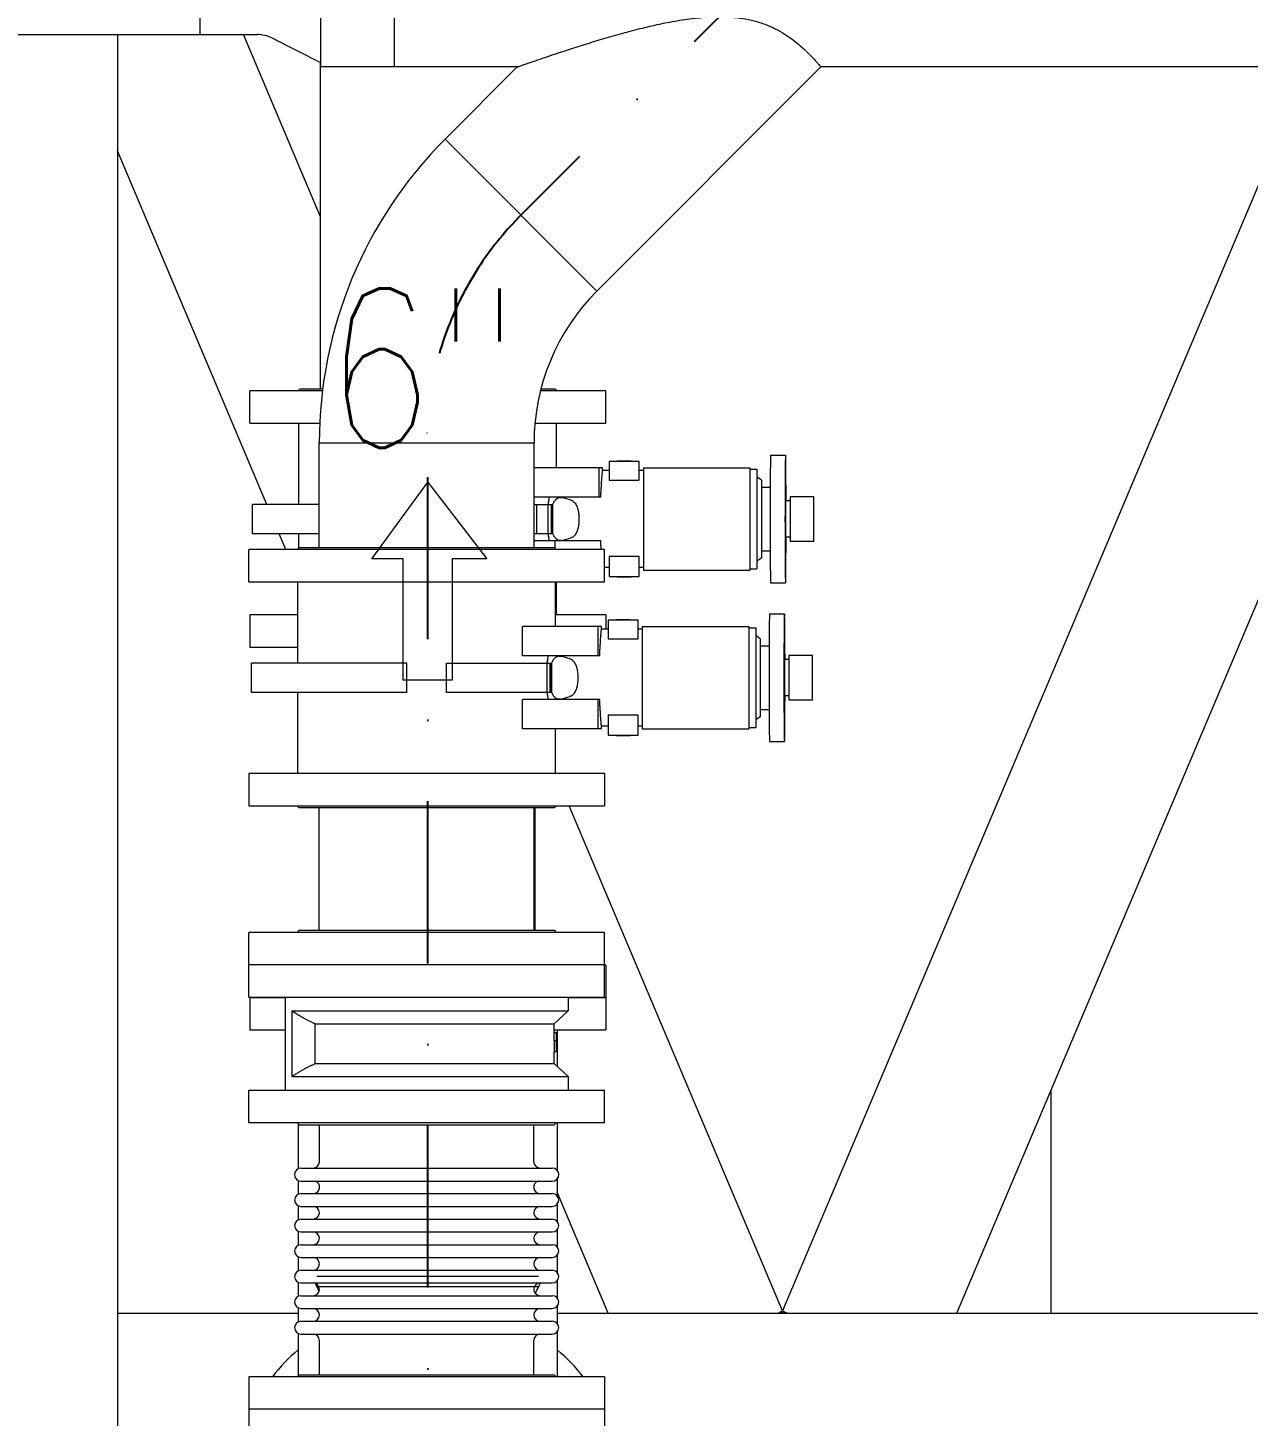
# Model space of a CAD drawing. Header units: millimetres. Extents: x -312439 to 477422, y -331570 to 212570.
# Drawn here: x 348136 to 349093, y 187092 to 188180 of the extents above; entities that cross this region are included whole.
import ezdxf

# ---------------------------------------------------------------- set-up
doc = ezdxf.new("R2010")
doc.units = ezdxf.units.MM
doc.linetypes.add('DASHDOT', pattern=[25.4, 12.7, -6.35, 0, -6.35])
doc.layers.add('ARCONDTEXTO', color=4, linetype='Continuous')
doc.styles.add('ROMANS', font='romans.shx', dxfattribs={"height": 187.5})

msp = doc.modelspace()

# ---------------------------------------------------------------- linework, layer by layer
at = {"color": 5, "linetype": 'Continuous', "lineweight": 0, "extrusion": (0, 1, 0)}
for p, q in [((348365.856, 188368.729, 0), (348365.856, 188149.629, 0)), ((348423.856, 188149.629, 0), (348423.856, 188368.729, 0)), ((348271.456, 188175.029, 0), (348271.456, 188343.329, 0)), ((347881.028, 188175.029, 0), (348316.26, 188175.029, 0)), ((348327.619, 188172.348, 0), (348365.856, 188153.229, 0)), ((348519.974, 188149.629, 0), (348365.856, 188149.629, 0)), ((348519.974, 188149.629, 0), (348463.38, 188093.036, 0)), ((348757.986, 188149.629, 0), (348582.386, 187974.03, 0)), ((349340.338, 188149.629, 0), (348757.986, 188149.629, 0)), ((348463.38, 188093.036, 0), (348582.386, 187974.03, 0)), ((348349.892, 187897.347, 0), (348348.292, 187895.747, 0)), ((348349.892, 187897.347, 0), (348367.464, 187897.347, 0)), ((348538.501, 187897.347, 0), (348549.692, 187897.347, 0)), ((348549.692, 187897.347, 0), (348551.292, 187895.747, 0)), ((348367.265, 187895.747, 0), (348310.292, 187895.747, 0)), ((348310.292, 187870.347, 0), (348310.292, 187895.747, 0)), ((348589.292, 187895.747, 0), (348538.094, 187895.747, 0)), ((348589.292, 187870.347, 0), (348589.292, 187895.747, 0)), ((348310.292, 187870.347, 0), (348365.141, 187870.347, 0)), ((348348.792, 187806.847, 0), (348348.792, 187870.347, 0)), ((348533.791, 187870.347, 0), (348589.292, 187870.347, 0)), ((348550.792, 187835.347, 0), (348550.792, 187870.347, 0)), ((348364.792, 187855.024, 0), (348533.092, 187855.024, 0)), ((348364.792, 187772.997, 0), (348364.792, 187855.024, 0)), ((348533.092, 187772.997, 0), (348533.092, 187855.024, 0)), ((348718.587, 187845.347, 0), (348730.251, 187845.347, 0)), ((348586.792, 187835.347, 0), (348533.092, 187835.347, 0)), ((348584.166, 187812.347, 0), (348584.166, 187835.347, 0)), ((348586.792, 187833.347, 0), (348586.792, 187835.347, 0)), ((348592.049, 187833.347, 0), (348586.792, 187833.347, 0)), ((348592.049, 187840.46, 0), (348592.049, 187825.743, 0)), ((348615.487, 187840.46, 0), (348592.049, 187840.46, 0)), ((348609.274, 187840.616, 0), (348598.213, 187840.616, 0)), ((348615.487, 187825.743, 0), (348615.487, 187840.46, 0)), ((348618.792, 187833.347, 0), (348615.487, 187833.347, 0)), ((348618.792, 187835.347, 0), (348618.792, 187755.347, 0)), ((348618.792, 187835.347, 0), (348702.219, 187835.347, 0)), ((348702.219, 187835.347, 0), (348702.219, 187755.347, 0)), ((348702.219, 187834.41, 0), (348707.688, 187834.41, 0)), ((348707.688, 187834.41, 0), (348707.688, 187756.285, 0)), ((348592.049, 187825.743, 0), (348615.487, 187825.743, 0)), ((348711.278, 187825.906, 0), (348707.688, 187828.347, 0)), ((348711.278, 187825.906, 0), (348711.278, 187764.789, 0)), ((348585.431, 187812.347, 0), (348533.092, 187812.347, 0)), ((348711.278, 187820.347, 0), (348718.209, 187820.347, 0)), ((348733.777, 187812.847, 0), (348733.777, 187777.847, 0)), ((348752.287, 187812.847, 0), (348733.777, 187812.847, 0)), ((348752.287, 187777.847, 0), (348752.287, 187812.847, 0)), ((348364.792, 187806.847, 0), (348312.463, 187806.847, 0)), ((348312.463, 187783.847, 0), (348312.463, 187806.847, 0)), ((348533.092, 187806.847, 0), (348547.7, 187806.847, 0)), ((348535.286, 187783.847, 0), (348535.286, 187806.847, 0)), ((348544.193, 187783.847, 0), (348544.193, 187806.847, 0)), ((348546.709, 187783.847, 0), (348546.709, 187806.847, 0)), ((348547.578, 187783.847, 0), (348547.578, 187806.847, 0)), ((348547.7, 187806.847, 0), (348547.7, 187783.847, 0)), ((348730.251, 187809.673, 0), (348730.251, 187781.021, 0)), ((348733.777, 187809.673, 0), (348730.251, 187809.673, 0)), ((348364.792, 187783.847, 0), (348312.463, 187783.847, 0)), ((348348.792, 187772.747, 0), (348348.792, 187783.847, 0)), ((348547.7, 187783.847, 0), (348533.092, 187783.847, 0)), ((348585.431, 187778.347, 0), (348533.092, 187778.347, 0)), ((348549.567, 187772.273, 0), (348549.567, 187778.347, 0)), ((348733.777, 187781.021, 0), (348730.251, 187781.021, 0)), ((348752.287, 187777.847, 0), (348733.777, 187777.847, 0)), ((348588.442, 187771.397, 0), (348309.442, 187771.397, 0)), ((348309.442, 187745.997, 0), (348309.442, 187771.397, 0)), ((348349.042, 187772.997, 0), (348347.442, 187771.397, 0)), ((348349.042, 187772.997, 0), (348548.842, 187772.997, 0)), ((348548.842, 187772.997, 0), (348550.442, 187771.397, 0)), ((348588.442, 187745.997, 0), (348588.442, 187771.397, 0)), ((348711.278, 187770.347, 0), (348718.209, 187770.347, 0)), ((348592.049, 187757.347, 0), (348588.442, 187757.347, 0)), ((348592.049, 187765.859, 0), (348592.049, 187750.234, 0)), ((348615.487, 187765.859, 0), (348592.049, 187765.859, 0)), ((348615.487, 187750.234, 0), (348615.487, 187765.859, 0)), ((348618.792, 187757.347, 0), (348615.487, 187757.347, 0)), ((348618.792, 187755.347, 0), (348702.219, 187755.347, 0)), ((348702.219, 187756.285, 0), (348707.688, 187756.285, 0)), ((348711.278, 187764.789, 0), (348707.688, 187762.347, 0)), ((348309.442, 187745.997, 0), (348588.442, 187745.997, 0)), ((348347.942, 187682.497, 0), (348347.942, 187745.997, 0)), ((348549.942, 187710.997, 0), (348549.942, 187745.997, 0)), ((348550.792, 187720.347, 0), (348550.792, 187745.997, 0)), ((348592.049, 187750.234, 0), (348615.487, 187750.234, 0)), ((348598.213, 187750.078, 0), (348609.274, 187750.078, 0)), ((348718.587, 187745.347, 0), (348730.251, 187745.347, 0)), ((348347.942, 187720.347, 0), (348310.292, 187720.347, 0)), ((348310.292, 187720.347, 0), (348310.292, 187694.947, 0)), ((348589.292, 187720.347, 0), (348549.942, 187720.347, 0)), ((348589.292, 187720.347, 0), (348589.292, 187708.997, 0)), ((348591.199, 187716.11, 0), (348591.199, 187701.393, 0)), ((348614.637, 187716.11, 0), (348591.199, 187716.11, 0)), ((348608.424, 187716.266, 0), (348597.363, 187716.266, 0)), ((348614.637, 187701.393, 0), (348614.637, 187716.11, 0)), ((348717.737, 187720.997, 0), (348729.401, 187720.997, 0)), ((348524.193, 187687.997, 0), (348524.193, 187710.997, 0)), ((348585.942, 187710.997, 0), (348524.193, 187710.997, 0)), ((348583.316, 187687.997, 0), (348583.316, 187710.997, 0)), ((348585.942, 187708.997, 0), (348585.942, 187710.997, 0)), ((348591.199, 187708.997, 0), (348585.942, 187708.997, 0)), ((348591.199, 187701.393, 0), (348614.637, 187701.393, 0)), ((348617.942, 187708.997, 0), (348614.637, 187708.997, 0)), ((348617.942, 187710.997, 0), (348617.942, 187630.997, 0)), ((348617.942, 187710.997, 0), (348701.369, 187710.997, 0)), ((348701.369, 187710.997, 0), (348701.369, 187630.997, 0)), ((348701.369, 187710.06, 0), (348706.838, 187710.06, 0)), ((348706.838, 187710.06, 0), (348706.838, 187631.935, 0)), ((348710.428, 187701.556, 0), (348706.838, 187703.997, 0)), ((348710.428, 187701.556, 0), (348710.428, 187640.439, 0)), ((348310.292, 187694.947, 0), (348347.942, 187694.947, 0)), ((348710.428, 187695.997, 0), (348717.359, 187695.997, 0)), ((348422.786, 187682.497, 0), (348311.613, 187682.497, 0)), ((348311.613, 187659.497, 0), (348311.613, 187682.497, 0)), ((348433.388, 187659.497, 0), (348433.388, 187682.497, 0)), ((348464.497, 187659.497, 0), (348464.497, 187682.497, 0)), ((348475.099, 187682.497, 0), (348546.85, 187682.497, 0)), ((348584.581, 187687.997, 0), (348524.193, 187687.997, 0)), ((348543.343, 187659.497, 0), (348543.343, 187682.497, 0)), ((348545.859, 187659.497, 0), (348545.859, 187682.497, 0)), ((348546.728, 187659.497, 0), (348546.728, 187682.497, 0)), ((348546.85, 187682.497, 0), (348546.85, 187659.497, 0)), ((348729.401, 187685.323, 0), (348729.401, 187656.671, 0)), ((348732.927, 187685.323, 0), (348729.401, 187685.323, 0)), ((348732.927, 187688.497, 0), (348732.927, 187653.497, 0)), ((348751.437, 187688.497, 0), (348732.927, 187688.497, 0)), ((348751.437, 187653.497, 0), (348751.437, 187688.497, 0)), ((348433.388, 187659.497, 0), (348311.613, 187659.497, 0)), ((348347.942, 187595.997, 0), (348347.942, 187659.497, 0)), ((348546.85, 187659.497, 0), (348464.497, 187659.497, 0)), ((348524.193, 187630.997, 0), (348524.193, 187653.997, 0)), ((348584.581, 187653.997, 0), (348524.193, 187653.997, 0)), ((348583.316, 187630.997, 0), (348583.316, 187653.997, 0)), ((348732.927, 187656.671, 0), (348729.401, 187656.671, 0)), ((348751.437, 187653.497, 0), (348732.927, 187653.497, 0)), ((348591.199, 187641.509, 0), (348591.199, 187625.884, 0)), ((348614.637, 187641.509, 0), (348591.199, 187641.509, 0)), ((348614.637, 187625.884, 0), (348614.637, 187641.509, 0)), ((348710.428, 187640.439, 0), (348706.838, 187637.997, 0)), ((348710.428, 187645.997, 0), (348717.359, 187645.997, 0)), ((348585.942, 187630.997, 0), (348524.193, 187630.997, 0)), ((348549.942, 187595.997, 0), (348549.942, 187630.997, 0)), ((348591.199, 187632.997, 0), (348585.942, 187632.997, 0)), ((348585.942, 187630.997, 0), (348585.942, 187632.997, 0)), ((348591.199, 187625.884, 0), (348614.637, 187625.884, 0)), ((348597.363, 187625.728, 0), (348608.424, 187625.728, 0)), ((348617.942, 187632.997, 0), (348614.637, 187632.997, 0)), ((348617.942, 187630.997, 0), (348701.369, 187630.997, 0)), ((348701.369, 187631.935, 0), (348706.838, 187631.935, 0)), ((348717.737, 187620.997, 0), (348729.401, 187620.997, 0)), ((348588.442, 187595.997, 0), (348309.442, 187595.997, 0)), ((348309.442, 187595.997, 0), (348309.442, 187570.597, 0)), ((348549.958, 187595.997, 0), (348549.942, 187596.035, 0)), ((348588.442, 187595.997, 0), (348588.442, 187570.597, 0)), ((348309.442, 187570.597, 0), (348588.442, 187570.597, 0)), ((348349.042, 187568.997, 0), (348347.442, 187570.597, 0)), ((348548.842, 187568.997, 0), (348550.442, 187570.597, 0)), ((348548.842, 187568.997, 0), (348349.042, 187568.997, 0)), ((348364.792, 187472.997, 0), (348364.792, 187568.997, 0)), ((348533.092, 187472.997, 0), (348533.092, 187568.997, 0)), ((348533.942, 187472.997, 0), (348533.942, 187568.997, 0)), ((348349.042, 187472.997, 0), (348347.442, 187471.397, 0)), ((348349.042, 187472.997, 0), (348548.842, 187472.997, 0)), ((348548.842, 187472.997, 0), (348550.442, 187471.397, 0)), ((348588.442, 187471.397, 0), (348309.442, 187471.397, 0)), ((348309.442, 187420.597, 0), (348309.442, 187471.397, 0)), ((348588.442, 187420.597, 0), (348588.442, 187471.397, 0)), ((348588.442, 187445.997, 0), (348309.442, 187445.997, 0)), ((348589.292, 187445.747, 0), (348588.442, 187445.747, 0)), ((348589.292, 187445.747, 0), (348589.292, 187394.947, 0)), ((348309.442, 187420.597, 0), (348588.442, 187420.597, 0)), ((348310.292, 187420.597, 0), (348310.292, 187394.947, 0)), ((348310.292, 187420.347, 0), (348337.942, 187420.347, 0)), ((348337.942, 187420.597, 0), (348337.942, 187347.597, 0)), ((348559.942, 187420.597, 0), (348559.942, 187409.784, 0)), ((348559.942, 187420.347, 0), (348589.292, 187420.347, 0)), ((348343.223, 187409.784, 0), (348343.223, 187358.41, 0)), ((348343.223, 187409.784, 0), (348559.942, 187409.784, 0)), ((348548.942, 187399.625, 0), (348559.942, 187409.784, 0)), ((348361.661, 187368.57, 0), (348361.661, 187399.625, 0)), ((348361.661, 187399.625, 0), (348548.942, 187399.625, 0)), ((348548.942, 187392.666, 0), (348548.942, 187399.625, 0)), ((348310.292, 187394.947, 0), (348337.942, 187394.947, 0)), ((348550.776, 187386.379, 0), (348548.827, 187386.379, 0)), ((348548.929, 187386.379, 0), (348548.929, 187377.681, 0)), ((348548.942, 187394.947, 0), (348589.292, 187394.947, 0)), ((348550.789, 187392.666, 0), (348548.942, 187392.666, 0)), ((348550.776, 187377.681, 0), (348550.776, 187386.379, 0)), ((348550.789, 187392.666, 0), (348550.789, 187377.681, 0)), ((348551.292, 187394.947, 0), (348551.292, 187366.399, 0)), ((348550.789, 187377.681, 0), (348548.929, 187377.681, 0)), ((348548.942, 187368.57, 0), (348548.942, 187377.681, 0)), ((348361.661, 187368.57, 0), (348548.942, 187368.57, 0)), ((348548.942, 187368.57, 0), (348559.942, 187358.41, 0)), ((348343.223, 187358.41, 0), (348559.942, 187358.41, 0)), ((348559.942, 187358.41, 0), (348559.942, 187347.597, 0)), ((348309.442, 187347.597, 0), (348588.442, 187347.597, 0)), ((348309.442, 187322.197, 0), (348309.442, 187347.597, 0)), ((348588.442, 187322.197, 0), (348588.442, 187347.597, 0)), ((348588.442, 187322.197, 0), (348309.442, 187322.197, 0)), ((348349.042, 187320.597, 0), (348347.442, 187322.197, 0)), ((348348.292, 187321.347, 0), (348348.292, 187286.15, 0)), ((348349.042, 187320.597, 0), (348548.842, 187320.597, 0)), ((348364.942, 187291.62, 0), (348364.942, 187320.597, 0)), ((348532.942, 187291.62, 0), (348532.942, 187320.597, 0)), ((348548.842, 187320.597, 0), (348550.442, 187322.197, 0)), ((348551.292, 187322.197, 0), (348551.292, 187284.883, 0)), ((348348.292, 187276.852, 0), (348348.292, 187266.137, 0)), ((348350.436, 187286.62, 0), (348547.449, 187286.62, 0)), ((348551.292, 187278.119, 0), (348551.292, 187264.818, 0)), ((348350.436, 187276.381, 0), (348547.449, 187276.381, 0)), ((348350.436, 187266.62, 0), (348547.449, 187266.62, 0)), ((348591.315, 187173.055, 0), (348551.292, 187267.792, 0)), ((348348.292, 187257.103, 0), (348348.292, 187246.137, 0)), ((348350.436, 187256.62, 0), (348547.449, 187256.62, 0)), ((348551.292, 187258.422, 0), (348551.292, 187244.818, 0)), ((348350.436, 187246.62, 0), (348547.449, 187246.62, 0)), ((348348.292, 187237.103, 0), (348348.292, 187226.137, 0)), ((348350.436, 187236.62, 0), (348547.449, 187236.62, 0)), ((348551.292, 187238.422, 0), (348551.292, 187224.818, 0)), ((348350.436, 187226.62, 0), (348547.449, 187226.62, 0)), ((348348.292, 187217.103, 0), (348348.292, 187206.137, 0)), ((348350.436, 187216.62, 0), (348547.449, 187216.62, 0)), ((348551.292, 187218.422, 0), (348551.292, 187204.818, 0)), ((348350.436, 187206.62, 0), (348547.449, 187206.62, 0)), ((348362.854, 187201.973, 0), (348536.731, 187201.973, 0)), ((348348.292, 187197.103, 0), (348348.292, 187186.137, 0)), ((348350.436, 187196.62, 0), (348547.449, 187196.62, 0)), ((348536.731, 187193.707, 0), (348362.854, 187193.707, 0)), ((348551.292, 187198.422, 0), (348551.292, 187184.818, 0)), ((348350.436, 187186.62, 0), (348547.449, 187186.62, 0)), ((348348.292, 187177.103, 0), (348348.292, 187166.137, 0)), ((348350.436, 187176.62, 0), (348547.449, 187176.62, 0)), ((348551.292, 187178.422, 0), (348551.292, 187164.818, 0)), ((348348.292, 187157.103, 0), (348348.292, 187123.847, 0)), ((348350.436, 187166.62, 0), (348547.449, 187166.62, 0)), ((348551.292, 187158.422, 0), (348551.292, 187122.997, 0)), ((348350.436, 187156.62, 0), (348547.449, 187156.62, 0)), ((348364.942, 187124.597, 0), (348364.942, 187151.62, 0)), ((348532.942, 187124.597, 0), (348532.942, 187151.62, 0)), ((348349.042, 187124.597, 0), (348347.442, 187122.997, 0)), ((348349.042, 187124.597, 0), (348548.842, 187124.597, 0)), ((348548.842, 187124.597, 0), (348550.442, 187122.997, 0)), ((348588.442, 187122.997, 0), (348309.442, 187122.997, 0)), ((348309.442, 187122.997, 0), (348309.442, 187072.197, 0)), ((348588.442, 187122.997, 0), (348588.442, 187072.197, 0)), ((348588.442, 187097.597, 0), (348309.442, 187097.597, 0))]:
    msp.add_line(p, q, dxfattribs=at)
at = {"color": 6, "linetype": 'DASHDOT', "ltscale": 10, "extrusion": (0, 1, 0)}
msp.add_line((348748.53, 188259.179, 0), (348522.883, 188033.533, 0), dxfattribs=at)
at = {"color": 3, "linetype": 'Continuous', "lineweight": 0, "extrusion": (0, 1, 0)}
for p, q in [((348206.558, 188175.029, 0), (348206.558, 186465.897, 0)), ((348365.642, 188032.288, 0), (348305.339, 188175.029, 0)), ((348365.642, 187897.347, 0), (348365.642, 188153.336, 0)), ((349139.849, 188149.629, 0), (348727.959, 187174.654, 0)), ((348323.562, 187806.847, 0), (348206.558, 188083.807, 0)), ((348864.604, 187173.055, 0), (349159.182, 187870.347, 0)), ((348338.539, 187771.397, 0), (348333.279, 187783.847, 0)), ((348727.959, 187174.654, 0), (348560.689, 187570.597, 0)), ((348938.512, 187173.055, 0), (348938.512, 187348.003, 0)), ((348206.558, 187173.055, 0), (348348.292, 187173.055, 0)), ((348551.292, 187173.055, 0), (349168.657, 187173.055, 0)), ((348724.176, 187173.055, 0), (348727.959, 187174.654, 0)), ((348727.959, 187173.568, 0), (348726.745, 187173.055, 0)), ((348727.959, 187174.654, 0), (348731.743, 187173.055, 0)), ((348729.173, 187173.055, 0), (348727.959, 187173.568, 0))]:
    msp.add_line(p, q, dxfattribs=at)
at = {"color": 6, "linetype": 'DASHDOT', "ltscale": 10}
msp.add_line((348449.792, 186938.897, 0), (348449.792, 187855.024, 0), dxfattribs=at)
at = {"color": 4, "linetype": 'Continuous', "lineweight": 0}
for p, q in [((348405.938, 187764.263, 0), (348449.792, 187824.341, 0)), ((348449.792, 187824.341, 0), (348496.092, 187764.263, 0)), ((348430.615, 187764.263, 0), (348405.938, 187764.263, 0)), ((348430.615, 187668.943, 0), (348430.615, 187764.263, 0)), ((348468.97, 187764.263, 0), (348468.97, 187668.943, 0)), ((348496.092, 187764.263, 0), (348468.97, 187764.263, 0)), ((348468.97, 187668.943, 0), (348430.615, 187668.943, 0))]:
    msp.add_line(p, q, dxfattribs=at)
at = {"color": 4, "linetype": 'Continuous', "lineweight": 0, "extrusion": (0, 1, 0)}
for p, q in [((348433.388, 187682.497, 0), (348422.786, 187682.497, 0)), ((348464.497, 187682.497, 0), (348475.099, 187682.497, 0))]:
    msp.add_line(p, q, dxfattribs=at)
at = {"color": 5, "linetype": 'Continuous', "lineweight": 0}
for centre, radius, start, end in [((348316.26, 188149.629, 0), 25.4, 63.434949, 90), ((348701.392, 187855.024, 0), 336.6, 135, 180), ((348701.392, 187855.024, 0), 168.3, 135, 180), ((348359.942, 187291.62, 0), 5, 270, 0), ((348537.942, 187291.62, 0), 5, 180, 270), ((348350.436, 187281.501, 0), 5.119, 90, 270), ((348547.449, 187281.501, 0), 5.119, 270, 90), ((348350.436, 187261.62, 0), 5, 90, 270), ((348360.068, 187271.62, 0), 5.002, 271.437939, 72.170603), ((348537.817, 187271.62, 0), 5.002, 107.829397, 268.562061), ((348547.449, 187261.62, 0), 5, 270, 90), ((348359.942, 187251.62, 0), 5, 270, 90), ((348537.942, 187251.62, 0), 5, 90, 270), ((348350.436, 187241.62, 0), 5, 90, 270), ((348547.449, 187241.62, 0), 5, 270, 90), ((348359.942, 187231.62, 0), 5, 270, 90), ((348537.942, 187231.62, 0), 5, 90, 270), ((348350.436, 187221.62, 0), 5, 90, 270), ((348547.449, 187221.62, 0), 5, 270, 90), ((348359.942, 187211.62, 0), 5, 270, 90), ((348537.942, 187211.62, 0), 5, 90, 270), ((348350.436, 187201.62, 0), 5, 90, 270), ((348547.449, 187201.62, 0), 5, 270, 90), ((348359.942, 187191.62, 0), 5, 270, 90), ((348537.942, 187191.62, 0), 5, 90, 270), ((348350.436, 187181.62, 0), 5, 90, 270), ((348547.449, 187181.62, 0), 5, 270, 90), ((348359.942, 187171.62, 0), 5, 270, 90), ((348537.942, 187171.62, 0), 5, 90, 270), ((348350.436, 187161.62, 0), 5, 90, 270), ((348547.449, 187161.62, 0), 5, 270, 90), ((348359.942, 187151.62, 0), 5, 0, 90), ((348537.942, 187151.62, 0), 5, 90, 180)]:
    msp.add_arc(centre, radius, start, end, dxfattribs=at)
at = {"color": 6, "linetype": 'DASHDOT', "ltscale": 10}
msp.add_arc((348701.392, 187855.024, 0), 252.45, 135, 180, dxfattribs=at)
at = {"color": 5, "linetype": 'Continuous', "lineweight": 0}
for centre, major_axis, ratio, start_param, end_param in [((348718.587, 187795.347, 0), (0, -50), 0.00871634, 3.14159265, 4.71238898), ((348730.251, 187795.347, 0), (0, 50), 0.00871634, 5.00298582, 7.85398163), ((348278.307, 187795.347, 0), (307.973, 0), 0.12338759, 0.39969646, 0.45585527), ((348718.587, 187795.347, 0), (0, -50), 0.00871634, 4.71238898, 6.28318531), ((348730.251, 187795.347, 0), (0, 50), 0.00871634, 1.57079633, 4.42179214), ((348278.307, 187795.347, 0), (307.973, 0), 0.12338759, 5.82733003, 5.88348885), ((348729.401, 187670.997, 0), (0, 50), 0.00871634, 5.00298582, 7.85398163), ((348717.737, 187670.997, 0), (0, -50), 0.00871634, 3.14159265, 4.71238898), ((348277.457, 187670.997, 0), (307.973, 0), 0.12338759, 0.39969646, 0.45585527), ((348717.737, 187670.997, 0), (0, -50), 0.00871634, 4.71238898, 6.28318531), ((348729.401, 187670.997, 0), (0, 50), 0.00871634, 1.57079633, 4.42179214), ((348277.457, 187670.997, 0), (307.973, 0), 0.12338759, 5.82733003, 5.88348885), ((348448.942, 187392.666, 0), (0, 131.104), 0.76275588, 4.66441509, 4.71238898), ((348448.14, 187392.666, 0), (0, 134.576), 0.76275588, 4.66565381, 4.71238898), ((348449.792, 187322.543, 0), (101.5, 0), 0.46630766, 3.14159265, 3.14834058), ((348449.792, 187322.543, 0), (101.5, 0), 0.46630766, 6.27643738, 6.28318531), ((348449.792, 187259.749, 0), (0, -127.965), 0.79318389, 5.25466778, 5.28860584), ((348449.792, 187259.749, 0), (0, -127.965), 0.79318389, 0.97980498, 1.02851753), ((348449.792, 187070.791, 0), (-139.5, 0), 0.76604444, 5.52720378, 5.772777), ((348449.792, 187070.791, 0), (-139.5, 0), 0.76604444, 3.65200096, 3.89757418)]:
    msp.add_ellipse(centre, major_axis=major_axis, ratio=ratio, start_param=start_param, end_param=end_param, dxfattribs=at)
for points, knots in [([(348519.974, 188149.629, 0), (348519.974, 188149.629, 0), (348520.015, 188149.644, 0), (348520.189, 188149.705, 0), (348520.321, 188149.752, 0), (348520.676, 188149.877, 0), (348520.9, 188149.955, 0), (348521.434, 188150.143, 0), (348521.745, 188150.252, 0), (348522.446, 188150.498, 0), (348522.837, 188150.635, 0), (348523.686, 188150.933, 0), (348524.144, 188151.093, 0), (348525.6, 188151.602, 0), (348526.678, 188151.978, 0), (348528.709, 188152.684, 0), (348529.702, 188153.029, 0), (348531.821, 188153.762, 0), (348532.946, 188154.151, 0), (348536.489, 188155.37, 0), (348539.076, 188156.255, 0), (348544.507, 188158.097, 0), (348547.352, 188159.055, 0), (348553.096, 188160.969, 0), (348555.994, 188161.925, 0), (348563.018, 188164.219, 0), (348567.42, 188165.633, 0), (348576.53, 188168.497, 0), (348581.238, 188169.945, 0), (348590.885, 188172.823, 0), (348595.824, 188174.254, 0), (348605.865, 188177.039, 0), (348610.966, 188178.395, 0), (348621.266, 188180.967, 0), (348626.461, 188182.183, 0), (348636.886, 188184.398, 0), (348642.115, 188185.399, 0), (348652.557, 188187.093, 0), (348657.769, 188187.788, 0), (348665.542, 188188.517, 0), (348668.125, 188188.707, 0), (348673.272, 188188.967, 0), (348675.836, 188189.037, 0), (348681.379, 188189.037, 0), (348684.432, 188188.941, 0), (348690.565, 188188.501, 0), (348693.644, 188188.157, 0), (348699.734, 188187.186, 0), (348702.746, 188186.558, 0), (348707.147, 188185.402, 0), (348708.595, 188184.981, 0), (348711.441, 188184.072, 0), (348712.84, 188183.584, 0), (348715.58, 188182.547, 0), (348716.924, 188181.997, 0), (348719.551, 188180.843, 0), (348720.835, 188180.239, 0), (348724.586, 188178.359, 0), (348726.953, 188177.016, 0), (348731.393, 188174.247, 0), (348733.465, 188172.821, 0), (348737.308, 188169.979, 0), (348739.078, 188168.564, 0), (348742.131, 188165.99, 0), (348743.487, 188164.786, 0), (348746.028, 188162.438, 0), (348747.213, 188161.294, 0), (348749.402, 188159.115, 0), (348750.406, 188158.08, 0), (348752.225, 188156.158, 0), (348753.042, 188155.271, 0), (348754.484, 188153.677, 0), (348755.112, 188152.968, 0), (348756.178, 188151.749, 0), (348756.617, 188151.239, 0), (348757.313, 188150.427, 0), (348757.568, 188150.124, 0), (348757.905, 188149.726, 0), (348757.986, 188149.629, 0), (348757.986, 188149.629, 0)], [188.25066577, 188.25066577, 188.25066577, 188.25066577, 191.35199713, 191.35199713, 194.45332848, 194.45332848, 197.55465984, 197.55465984, 200.65599119, 200.65599119, 203.75732255, 203.75732255, 206.85865391, 206.85865391, 213.06131662, 213.06131662, 218.18187446, 218.18187446, 223.30243229, 223.30243229, 233.54354797, 233.54354797, 243.78466364, 243.78466364, 254.02577931, 254.02577931, 269.33522334, 269.33522334, 284.64466737, 284.64466737, 299.9541114, 299.9541114, 315.26355543, 315.26355543, 330.57299945, 330.57299945, 345.88244348, 345.88244348, 361.19188751, 361.19188751, 368.84660953, 368.84660953, 376.50133154, 376.50133154, 385.47698592, 385.47698592, 394.45264031, 394.45264031, 403.42829469, 403.42829469, 407.91612189, 407.91612189, 412.40394908, 412.40394908, 416.89177627, 416.89177627, 421.37960346, 421.37960346, 430.35525785, 430.35525785, 439.33091223, 439.33091223, 448.30656662, 448.30656662, 456.24070214, 456.24070214, 464.17483766, 464.17483766, 472.10897317, 472.10897317, 480.04310869, 480.04310869, 487.97724421, 487.97724421, 495.91137973, 495.91137973, 503.84551525, 503.84551525, 511.77965077, 511.77965077, 511.77965077, 511.77965077]), ([(348585.431, 187812.347, 0), (348585.444, 187812.675, 0), (348585.458, 187813, 0), (348585.519, 187814.435, 0), (348585.569, 187815.514, 0), (348585.673, 187817.589, 0), (348585.726, 187818.584, 0), (348585.834, 187820.477, 0), (348585.889, 187821.374, 0), (348585.995, 187823.06, 0), (348586.05, 187823.878, 0), (348586.158, 187825.44, 0), (348586.211, 187826.183, 0), (348586.315, 187827.578, 0), (348586.365, 187828.23, 0), (348586.459, 187829.424, 0), (348586.503, 187829.968, 0), (348586.583, 187830.938, 0), (348586.619, 187831.364, 0), (348586.682, 187832.094, 0), (348586.708, 187832.397, 0), (348586.751, 187832.878, 0), (348586.766, 187833.056, 0), (348586.787, 187833.291, 0), (348586.792, 187833.347, 0), (348586.792, 187833.347, 0)], [16.86611806, 16.86611806, 16.86611806, 16.86611806, 17.90289885, 17.90289885, 21.48347862, 21.48347862, 25.06405839, 25.06405839, 28.64463816, 28.64463816, 32.22521015, 32.22521015, 35.80578215, 35.80578215, 39.38635414, 39.38635414, 42.96692614, 42.96692614, 46.54749813, 46.54749813, 50.12807013, 50.12807013, 53.70864212, 53.70864212, 57.28921412, 57.28921412, 57.28921412, 57.28921412]), ([(348544.903, 187812.347, 0), (348544.763, 187811.564, 0), (348544.629, 187810.766, 0), (348544.347, 187808.937, 0), (348544.203, 187807.899, 0), (348544.075, 187806.847, 0)], [214.52982085, 214.52982085, 214.52982085, 214.52982085, 217.04095163, 217.04095163, 220.19472055, 220.19472055, 220.19472055, 220.19472055]), ([(348547.7, 187806.358, 0), (348547.838, 187806.77, 0), (348547.99, 187807.172, 0), (348548.413, 187808.155, 0), (348548.705, 187808.72, 0), (348549.22, 187809.517, 0), (348549.404, 187809.774, 0), (348549.805, 187810.268, 0), (348550.021, 187810.504, 0), (348550.478, 187810.936, 0), (348550.723, 187811.138, 0), (348551.253, 187811.504, 0), (348551.539, 187811.668, 0), (348552.138, 187811.936, 0), (348552.452, 187812.04, 0), (348553.09, 187812.179, 0), (348553.413, 187812.213, 0), (348554.045, 187812.213, 0), (348554.368, 187812.179, 0), (348554.735, 187812.099, 0), (348554.783, 187812.088, 0), (348554.831, 187812.076, 0)], [51.2804511, 51.2804511, 51.2804511, 51.2804511, 52.62850457, 52.62850457, 54.67609789, 54.67609789, 55.69989455, 55.69989455, 56.72369121, 56.72369121, 57.67137266, 57.67137266, 58.61905411, 58.61905411, 59.56673556, 59.56673556, 60.51441701, 60.51441701, 61.46209846, 61.46209846, 61.60563069, 61.60563069, 61.60563069, 61.60563069]), ([(348562.005, 187810.134, 0), (348562.185, 187810.082, 0), (348562.362, 187810.019, 0), (348562.836, 187809.822, 0), (348563.125, 187809.668, 0), (348563.665, 187809.322, 0), (348563.916, 187809.131, 0), (348564.586, 187808.546, 0), (348564.967, 187808.115, 0), (348565.647, 187807.188, 0), (348565.944, 187806.693, 0), (348566.474, 187805.651, 0), (348566.706, 187805.105, 0), (348567.114, 187803.974, 0), (348567.291, 187803.388, 0), (348567.749, 187801.589, 0), (348567.959, 187800.336, 0), (348568.229, 187797.821, 0), (348568.289, 187796.56, 0), (348568.289, 187795.347, 0), (348568.289, 187794.134, 0), (348568.229, 187792.873, 0), (348567.959, 187790.358, 0), (348567.749, 187789.105, 0), (348567.291, 187787.306, 0), (348567.114, 187786.72, 0), (348566.706, 187785.589, 0), (348566.474, 187785.043, 0), (348565.944, 187784.001, 0), (348565.647, 187783.506, 0), (348564.967, 187782.58, 0), (348564.586, 187782.148, 0), (348563.916, 187781.564, 0), (348563.665, 187781.372, 0), (348563.125, 187781.026, 0), (348562.836, 187780.873, 0), (348562.362, 187780.675, 0), (348562.185, 187780.612, 0), (348562.005, 187780.56, 0)], [-16.95687667, -16.95687667, -16.95687667, -16.95687667, -16.42143109, -16.42143109, -15.49032088, -15.49032088, -14.55921067, -14.55921067, -12.73930934, -12.73930934, -10.919408, -10.919408, -9.09950667, -9.09950667, -7.27960534, -7.27960534, -3.63980267, -3.63980267, 0, 0, 0, 3.63980267, 3.63980267, 7.27960534, 7.27960534, 9.09950667, 9.09950667, 10.919408, 10.919408, 12.73930934, 12.73930934, 14.55921067, 14.55921067, 15.49032088, 15.49032088, 16.42143109, 16.42143109, 16.95687667, 16.95687667, 16.95687667, 16.95687667]), ([(348544.075, 187783.847, 0), (348544.203, 187782.796, 0), (348544.347, 187781.757, 0), (348544.629, 187779.929, 0), (348544.763, 187779.13, 0), (348544.903, 187778.347, 0)], [11.32162396, 11.32162396, 11.32162396, 11.32162396, 14.47539289, 14.47539289, 16.98652366, 16.98652366, 16.98652366, 16.98652366]), ([(348554.831, 187778.618, 0), (348554.783, 187778.606, 0), (348554.735, 187778.595, 0), (348554.368, 187778.515, 0), (348554.045, 187778.481, 0), (348553.413, 187778.481, 0), (348553.09, 187778.515, 0), (348552.452, 187778.654, 0), (348552.138, 187778.758, 0), (348551.539, 187779.026, 0), (348551.253, 187779.19, 0), (348550.723, 187779.556, 0), (348550.478, 187779.758, 0), (348550.021, 187780.19, 0), (348549.805, 187780.427, 0), (348549.404, 187780.92, 0), (348549.22, 187781.177, 0), (348548.705, 187781.974, 0), (348548.413, 187782.539, 0), (348547.99, 187783.522, 0), (348547.838, 187783.924, 0), (348547.7, 187784.336, 0)], [19.08025865, 19.08025865, 19.08025865, 19.08025865, 19.22379089, 19.22379089, 20.17147234, 20.17147234, 21.11915379, 21.11915379, 22.06683524, 22.06683524, 23.01451669, 23.01451669, 23.96219814, 23.96219814, 24.9859948, 24.9859948, 26.00979146, 26.00979146, 28.05738477, 28.05738477, 29.40543824, 29.40543824, 29.40543824, 29.40543824]), ([(348585.767, 187771.397, 0), (348585.718, 187772.273, 0), (348585.668, 187773.191, 0), (348585.569, 187775.18, 0), (348585.519, 187776.259, 0), (348585.458, 187777.694, 0), (348585.444, 187778.02, 0), (348585.431, 187778.347, 0)], [204.38559153, 204.38559153, 204.38559153, 204.38559153, 207.67337785, 207.67337785, 211.25395762, 211.25395762, 212.29073841, 212.29073841, 212.29073841, 212.29073841]), ([(348584.581, 187687.997, 0), (348584.594, 187688.325, 0), (348584.608, 187688.65, 0), (348584.669, 187690.085, 0), (348584.719, 187691.164, 0), (348584.823, 187693.239, 0), (348584.876, 187694.234, 0), (348584.984, 187696.127, 0), (348585.039, 187697.024, 0), (348585.145, 187698.71, 0), (348585.2, 187699.528, 0), (348585.308, 187701.09, 0), (348585.361, 187701.833, 0), (348585.465, 187703.228, 0), (348585.515, 187703.88, 0), (348585.609, 187705.074, 0), (348585.653, 187705.618, 0), (348585.733, 187706.588, 0), (348585.769, 187707.014, 0), (348585.832, 187707.744, 0), (348585.858, 187708.047, 0), (348585.901, 187708.528, 0), (348585.916, 187708.706, 0), (348585.937, 187708.941, 0), (348585.942, 187708.997, 0), (348585.942, 187708.997, 0)], [16.86611806, 16.86611806, 16.86611806, 16.86611806, 17.90289885, 17.90289885, 21.48347862, 21.48347862, 25.06405839, 25.06405839, 28.64463816, 28.64463816, 32.22521015, 32.22521015, 35.80578215, 35.80578215, 39.38635414, 39.38635414, 42.96692614, 42.96692614, 46.54749813, 46.54749813, 50.12807013, 50.12807013, 53.70864212, 53.70864212, 57.28921412, 57.28921412, 57.28921412, 57.28921412]), ([(348544.053, 187687.997, 0), (348543.913, 187687.214, 0), (348543.779, 187686.416, 0), (348543.497, 187684.587, 0), (348543.353, 187683.549, 0), (348543.225, 187682.497, 0)], [214.52982085, 214.52982085, 214.52982085, 214.52982085, 217.04095163, 217.04095163, 220.19472055, 220.19472055, 220.19472055, 220.19472055]), ([(348546.85, 187682.008, 0), (348546.988, 187682.42, 0), (348547.14, 187682.822, 0), (348547.563, 187683.805, 0), (348547.855, 187684.37, 0), (348548.37, 187685.167, 0), (348548.554, 187685.424, 0), (348548.955, 187685.918, 0), (348549.171, 187686.154, 0), (348549.628, 187686.586, 0), (348549.873, 187686.788, 0), (348550.403, 187687.154, 0), (348550.689, 187687.318, 0), (348551.288, 187687.586, 0), (348551.602, 187687.69, 0), (348552.24, 187687.829, 0), (348552.563, 187687.863, 0), (348553.195, 187687.863, 0), (348553.518, 187687.829, 0), (348553.885, 187687.749, 0), (348553.933, 187687.738, 0), (348553.981, 187687.726, 0)], [51.2804511, 51.2804511, 51.2804511, 51.2804511, 52.62850457, 52.62850457, 54.67609789, 54.67609789, 55.69989455, 55.69989455, 56.72369121, 56.72369121, 57.67137266, 57.67137266, 58.61905411, 58.61905411, 59.56673556, 59.56673556, 60.51441701, 60.51441701, 61.46209846, 61.46209846, 61.60563069, 61.60563069, 61.60563069, 61.60563069]), ([(348561.155, 187685.784, 0), (348561.335, 187685.732, 0), (348561.512, 187685.669, 0), (348561.986, 187685.472, 0), (348562.275, 187685.318, 0), (348562.815, 187684.972, 0), (348563.066, 187684.781, 0), (348563.736, 187684.196, 0), (348564.117, 187683.765, 0), (348564.797, 187682.838, 0), (348565.094, 187682.343, 0), (348565.624, 187681.301, 0), (348565.856, 187680.755, 0), (348566.264, 187679.624, 0), (348566.441, 187679.038, 0), (348566.899, 187677.239, 0), (348567.109, 187675.986, 0), (348567.379, 187673.471, 0), (348567.439, 187672.21, 0), (348567.439, 187670.997, 0), (348567.439, 187669.784, 0), (348567.379, 187668.523, 0), (348567.109, 187666.008, 0), (348566.899, 187664.755, 0), (348566.441, 187662.956, 0), (348566.264, 187662.37, 0), (348565.856, 187661.239, 0), (348565.624, 187660.693, 0), (348565.094, 187659.651, 0), (348564.797, 187659.156, 0), (348564.117, 187658.23, 0), (348563.736, 187657.798, 0), (348563.066, 187657.214, 0), (348562.815, 187657.022, 0), (348562.275, 187656.676, 0), (348561.986, 187656.523, 0), (348561.512, 187656.325, 0), (348561.335, 187656.262, 0), (348561.155, 187656.21, 0)], [-16.95687667, -16.95687667, -16.95687667, -16.95687667, -16.42143109, -16.42143109, -15.49032088, -15.49032088, -14.55921067, -14.55921067, -12.73930934, -12.73930934, -10.919408, -10.919408, -9.09950667, -9.09950667, -7.27960534, -7.27960534, -3.63980267, -3.63980267, 0, 0, 0, 3.63980267, 3.63980267, 7.27960534, 7.27960534, 9.09950667, 9.09950667, 10.919408, 10.919408, 12.73930934, 12.73930934, 14.55921067, 14.55921067, 15.49032088, 15.49032088, 16.42143109, 16.42143109, 16.95687667, 16.95687667, 16.95687667, 16.95687667]), ([(348543.225, 187659.497, 0), (348543.353, 187658.446, 0), (348543.497, 187657.407, 0), (348543.779, 187655.579, 0), (348543.913, 187654.78, 0), (348544.053, 187653.997, 0)], [11.32162396, 11.32162396, 11.32162396, 11.32162396, 14.47539289, 14.47539289, 16.98652366, 16.98652366, 16.98652366, 16.98652366]), ([(348553.981, 187654.268, 0), (348553.933, 187654.256, 0), (348553.885, 187654.245, 0), (348553.518, 187654.165, 0), (348553.195, 187654.131, 0), (348552.563, 187654.131, 0), (348552.24, 187654.165, 0), (348551.602, 187654.304, 0), (348551.288, 187654.408, 0), (348550.689, 187654.676, 0), (348550.403, 187654.84, 0), (348549.873, 187655.206, 0), (348549.628, 187655.408, 0), (348549.171, 187655.84, 0), (348548.955, 187656.077, 0), (348548.554, 187656.57, 0), (348548.37, 187656.827, 0), (348547.855, 187657.624, 0), (348547.563, 187658.189, 0), (348547.14, 187659.172, 0), (348546.988, 187659.574, 0), (348546.85, 187659.986, 0)], [19.08025865, 19.08025865, 19.08025865, 19.08025865, 19.22379089, 19.22379089, 20.17147234, 20.17147234, 21.11915379, 21.11915379, 22.06683524, 22.06683524, 23.01451669, 23.01451669, 23.96219814, 23.96219814, 24.9859948, 24.9859948, 26.00979146, 26.00979146, 28.05738477, 28.05738477, 29.40543824, 29.40543824, 29.40543824, 29.40543824]), ([(348585.942, 187632.997, 0), (348585.942, 187632.997, 0), (348585.937, 187633.054, 0), (348585.916, 187633.288, 0), (348585.901, 187633.466, 0), (348585.858, 187633.947, 0), (348585.832, 187634.25, 0), (348585.769, 187634.98, 0), (348585.733, 187635.406, 0), (348585.653, 187636.376, 0), (348585.609, 187636.92, 0), (348585.515, 187638.115, 0), (348585.465, 187638.766, 0), (348585.361, 187640.161, 0), (348585.308, 187640.905, 0), (348585.2, 187642.466, 0), (348585.145, 187643.284, 0), (348585.039, 187644.97, 0), (348584.984, 187645.868, 0), (348584.876, 187647.76, 0), (348584.823, 187648.756, 0), (348584.719, 187650.83, 0), (348584.669, 187651.909, 0), (348584.608, 187653.344, 0), (348584.594, 187653.67, 0), (348584.581, 187653.997, 0)], [171.86764235, 171.86764235, 171.86764235, 171.86764235, 175.44821434, 175.44821434, 179.02878634, 179.02878634, 182.60935834, 182.60935834, 186.18993033, 186.18993033, 189.77050233, 189.77050233, 193.35107432, 193.35107432, 196.93164632, 196.93164632, 200.51221831, 200.51221831, 204.09279808, 204.09279808, 207.67337785, 207.67337785, 211.25395762, 211.25395762, 212.29073841, 212.29073841, 212.29073841, 212.29073841]), ([(348362.854, 187193.707, 0), (348362.775, 187193.874, 0), (348362.699, 187194.05, 0), (348362.494, 187194.581, 0), (348362.378, 187194.957, 0), (348362.226, 187195.6, 0), (348362.176, 187195.855, 0), (348362.135, 187196.114, 0)], [17.89795356, 17.89795356, 17.89795356, 17.89795356, 18.55921682, 18.55921682, 19.79774199, 19.79774199, 20.57209805, 20.57209805, 20.57209805, 20.57209805]), ([(348537.515, 187196.602, 0), (348537.514, 187196.595, 0), (348537.513, 187196.589, 0), (348537.465, 187196.163, 0), (348537.394, 187195.748, 0), (348537.207, 187194.957, 0), (348537.09, 187194.581, 0), (348536.886, 187194.05, 0), (348536.81, 187193.874, 0), (348536.731, 187193.707, 0)], [23.49469104, 23.49469104, 23.49469104, 23.49469104, 23.51331751, 23.51331751, 24.75184268, 24.75184268, 25.99036785, 25.99036785, 26.65163111, 26.65163111, 26.65163111, 26.65163111])]:
    msp.add_open_spline(points, degree=3, knots=knots, dxfattribs=at)
for points in [[(348361.661, 187399.625, 0), (348352.923, 187403.469, 0), (348343.223, 187409.784, 0)], [(348343.223, 187358.41, 0), (348352.923, 187364.725, 0), (348361.661, 187368.57, 0)]]:
    msp.add_rational_spline(points, [1, 1.00639877115, 1], degree=2, dxfattribs=at)

# ---------------------------------------------------------------- texts
at = {"layer": 'ARCONDTEXTO', "linetype": 'Continuous', "lineweight": -3, "style": 'ROMANS', "width": 0.8}
msp.add_text('6"', height=125, dxfattribs=at).set_placement((348368.962, 187851.129, 0))

doc.saveas('drawing.dxf')
